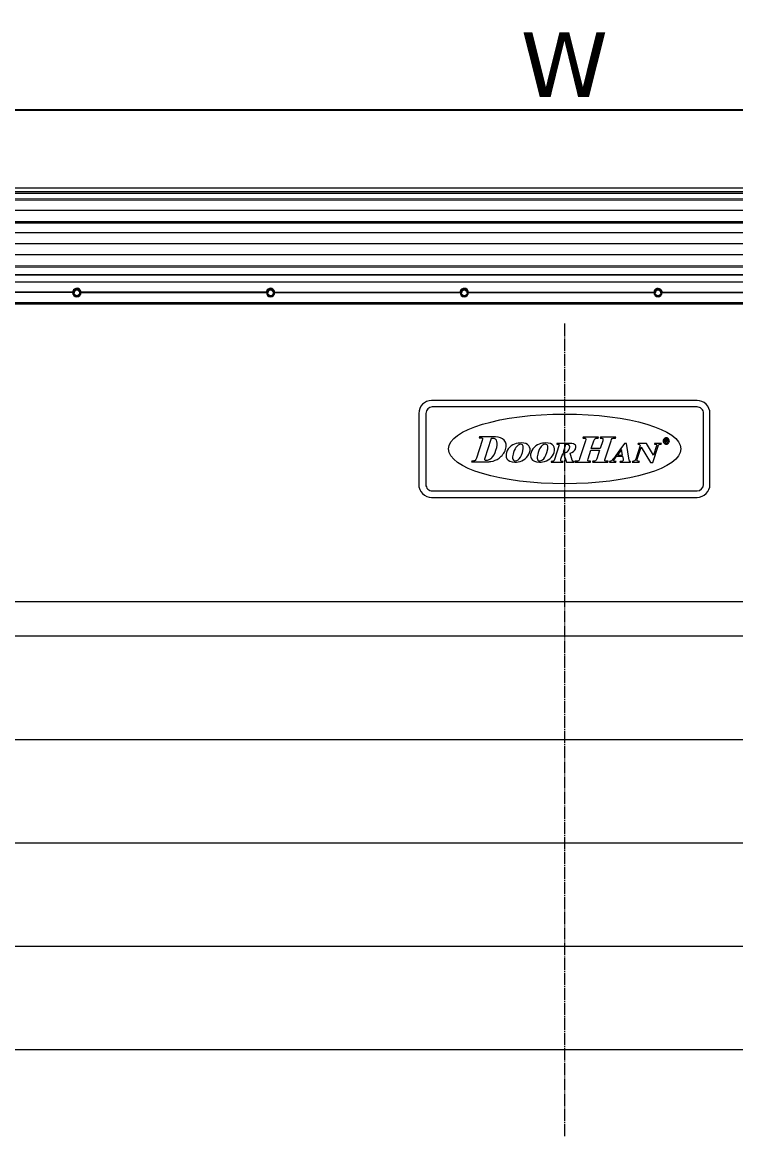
# Model space of a CAD drawing. Header units: millimetres. Extents: x 28545 to 39001, y -2706 to 4479.
# Drawn here: x 29719 to 30825, y 2009 to 3724 of the extents above; entities that cross this region are included whole.
import ezdxf

# ---------------------------------------------------------------- set-up
doc = ezdxf.new("R2010")
doc.units = ezdxf.units.MM
doc.linetypes.add('K5LT_AXLED', pattern=[23.372906, 18.872906, -1.5, 1.5, -1.5])
doc.linetypes.add('K5LT_BASIC', pattern=[0])
doc.layers.add('Системный слой', color=7, linetype='Continuous')
doc.styles.get("Standard").update_dxf_attribs({"font": 'verdana.TTF'})
doc.dimstyles.new('ISO-25', dxfattribs={"dimtxt": 80, "dimasz": 85, "dimexe": 20, "dimexo": 0, "dimgap": 20, "dimtad": 1, "dimtxsty": 'Standard', "dimcen": 2.5, "dimadec": 0, "dimazin": 0, "dimtfac": 1, "dimtmove": 0, "dimatfit": 3, "dimfxl": 1, "dimarcsym": 0})

# ---------------------------------------------------------------- blocks, each defined once
blk = doc.blocks.new('*D174')
at = {"color": 0, "lineweight": -2, "ltscale": 15}
for p, q in [((28854, 3467), (28854, 3607.9)), ((32264, 3467), (32264, 3607.9)), ((28939, 3587.9), (32179, 3587.9))]:
    blk.add_line(p, q, dxfattribs=at)
at = {"color": 0, "ltscale": 15}
for points in [[(28939, 3602.1), (28939, 3573.8), (28854, 3587.9)], [(32179, 3602.1), (32179, 3573.8), (32264, 3587.9)]]:
    blk.add_solid(points, dxfattribs=at)
at = {"layer": 'Defpoints', "color": 0, "ltscale": 15}
for p in [(32264, 3587.9), (28854, 3467), (32264, 3467)]:
    blk.add_point(p, dxfattribs=at)
at = {"color": 0, "ltscale": 15, "insert": (30559, 3657.9), "char_height": 100, "attachment_point": 5}
blk.add_mtext('W', dxfattribs=at)

msp = doc.modelspace()

# ---------------------------------------------------------------- linework, layer by layer
at = {"layer": 'Системный слой', "color": 5, "linetype": 'K5LT_BASIC', "lineweight": 15, "true_color": 0x0000ff}
for p, q in [((28853.997, 3466.953), (32263.997, 3466.953)), ((28853.997, 3466.953), (32263.997, 3466.499)), ((28883.319, 3461.859), (32234.674, 3461.412)), ((28884.663, 3461.626), (32233.33, 3461.18)), ((28891.999, 3458.919), (32225.997, 3458.475)), ((28892, 3450.458), (32225.997, 3450.013)), ((28892, 3448.374), (32225.997, 3447.93)), ((32225.997, 3431.556), (28892, 3432)), ((28892, 3415.038), (32225.997, 3414.593)), ((28892, 3412.954), (32225.997, 3412.51)), ((28892, 3398.075), (32225.997, 3397.631)), ((28892, 3381.112), (32225.997, 3380.668)), ((28892, 3364.149), (32225.997, 3363.705)), ((28891.995, 3346.691), (32225.992, 3346.246)), ((28891.995, 3344.607), (32225.992, 3344.163)), ((32234.667, 3331.692), (28883.318, 3332.138)), ((32233.319, 3331.926), (28884.666, 3332.372)), ((28889.799, 3333.188), (32228.185, 3332.744)), ((28853.992, 3321.644), (32263.992, 3321.189)), ((29798.983, 3307.856), (29803.977, 3310.746)), ((29808.983, 3307.878), (29803.977, 3310.746)), ((29803.977, 3310.746), (29803.977, 3310.474)), ((30098.983, 3307.816), (30103.977, 3310.706)), ((30108.983, 3307.838), (30103.977, 3310.706)), ((30103.977, 3310.706), (30103.977, 3310.434)), ((30398.983, 3307.776), (30403.977, 3310.666)), ((30408.983, 3307.798), (30403.977, 3310.666)), ((30403.977, 3310.666), (30403.977, 3310.394)), ((30698.983, 3307.736), (30703.977, 3310.626)), ((30708.983, 3307.758), (30703.977, 3310.626)), ((30703.977, 3310.626), (30703.977, 3310.354)), ((29797.495, 3305.359), (29510.484, 3305.397)), ((29797.493, 3304.76), (29510.486, 3304.799)), ((29797.488, 3305.081), (29510.491, 3305.119)), ((29797.488, 3305.021), (29797.489, 3304.95)), ((29798.983, 3307.856), (29798.983, 3307.583)), ((29798.983, 3307.583), (29798.996, 3301.824)), ((29808.983, 3307.878), (29808.983, 3307.606)), ((29808.996, 3302.119), (29808.983, 3307.878)), ((29808.996, 3301.847), (29808.983, 3307.606)), ((29808.996, 3302.119), (29808.996, 3301.847)), ((30097.495, 3305.319), (29810.484, 3305.357)), ((30097.493, 3304.72), (29810.486, 3304.759)), ((30097.488, 3305.041), (29810.491, 3305.079)), ((29810.491, 3305.057), (29810.491, 3304.986)), ((30097.488, 3304.981), (30097.489, 3304.91)), ((30098.983, 3307.816), (30098.983, 3307.543)), ((30098.983, 3307.543), (30098.996, 3301.785)), ((30108.983, 3307.838), (30108.983, 3307.566)), ((30108.996, 3302.079), (30108.983, 3307.838)), ((30108.996, 3301.807), (30108.983, 3307.566)), ((30108.996, 3302.079), (30108.996, 3301.807)), ((30397.495, 3305.279), (30110.484, 3305.317)), ((30397.493, 3304.68), (30110.487, 3304.719)), ((30397.488, 3305.001), (30110.491, 3305.039)), ((30110.491, 3305.017), (30110.491, 3304.946)), ((30397.488, 3304.941), (30397.489, 3304.87)), ((30398.983, 3307.776), (30398.983, 3307.503)), ((30398.983, 3307.503), (30398.996, 3301.745)), ((30408.983, 3307.798), (30408.983, 3307.526)), ((30408.996, 3302.039), (30408.983, 3307.798)), ((30408.996, 3301.767), (30408.983, 3307.526)), ((30408.996, 3302.039), (30408.996, 3301.767)), ((30697.495, 3305.239), (30410.484, 3305.277)), ((30697.493, 3304.64), (30410.487, 3304.679)), ((30697.488, 3304.961), (30410.491, 3304.999)), ((30410.491, 3304.977), (30410.491, 3304.906)), ((30697.488, 3304.901), (30697.489, 3304.83)), ((30698.983, 3307.736), (30698.983, 3307.463)), ((30698.983, 3307.463), (30698.996, 3301.705)), ((30708.983, 3307.758), (30708.983, 3307.486)), ((30708.996, 3301.999), (30708.983, 3307.758)), ((30708.996, 3301.727), (30708.983, 3307.486)), ((30708.996, 3301.999), (30708.996, 3301.727)), ((30997.495, 3305.199), (30710.484, 3305.237)), ((30997.493, 3304.6), (30710.487, 3304.639)), ((30997.488, 3304.921), (30710.491, 3304.959)), ((30710.491, 3304.937), (30710.491, 3304.866)), ((32263.987, 3288.636), (28853.987, 3289.09)), ((28853.987, 3287.7), (32263.987, 3287.246)), ((30764.476, 3137.908), (30353.476, 3137.852)), ((30764.477, 3127.908), (30354.477, 3127.852)), ((30333.479, 3117.849), (30333.494, 3007.849)), ((30344.479, 3117.851), (30344.494, 3007.851)), ((30774.494, 3007.91), (30774.479, 3117.91)), ((30784.494, 3007.911), (30784.479, 3117.911)), ((30431.886, 3076.074), (30423.018, 3048.733)), ((30427.631, 3081.329), (30427.243, 3080.059)), ((30452.587, 3081.332), (30427.631, 3081.329)), ((30445.243, 3077.321), (30435.869, 3048.485)), ((30445.743, 3079.089), (30445.243, 3077.321)), ((30447.983, 3079.089), (30445.743, 3079.089)), ((30547.54, 3071.335), (30547.284, 3070.469)), ((30567.26, 3071.338), (30547.54, 3071.335)), ((30561.01, 3069.617), (30557.033, 3057.363)), ((30563.369, 3069.617), (30561.01, 3069.617)), ((30591.784, 3075.599), (30582.654, 3047.76)), ((30587.892, 3080.832), (30587.536, 3079.593)), ((30587.536, 3079.593), (30588.9, 3079.593)), ((30611.741, 3080.835), (30587.892, 3080.832)), ((30600.751, 3063.479), (30604.641, 3075.601)), ((30610.133, 3079.596), (30611.385, 3079.596)), ((30611.385, 3079.596), (30611.741, 3080.835)), ((30618.361, 3075.603), (30614.39, 3063.48)), ((30614.863, 3080.835), (30614.494, 3079.597)), ((30638.837, 3080.839), (30614.863, 3080.835)), ((30622.238, 3047.766), (30631.23, 3075.604)), ((30636.854, 3079.6), (30638.349, 3079.6)), ((30638.349, 3079.6), (30638.837, 3080.839)), ((30652.377, 3071.35), (30645.002, 3061.373)), ((30655.249, 3071.35), (30652.377, 3071.35)), ((30659.5, 3045.647), (30655.249, 3071.35)), ((30673.142, 3071.353), (30672.917, 3070.367)), ((30686.274, 3071.354), (30673.142, 3071.353)), ((30697.131, 3053.256), (30686.274, 3071.354)), ((30698.736, 3071.356), (30698.386, 3070.371)), ((30709.353, 3071.358), (30698.736, 3071.356)), ((30708.984, 3070.372), (30709.353, 3071.358)), ((30717.023, 3077.99), (30714.902, 3077.99)), ((30714.902, 3077.99), (30714.902, 3072.353)), ((30714.902, 3072.353), (30715.76, 3072.353)), ((30715.759, 3077.261), (30715.759, 3075.506)), ((30716.891, 3077.261), (30715.759, 3077.261)), ((30715.759, 3075.506), (30716.766, 3075.507)), ((30715.76, 3072.353), (30715.759, 3074.806)), ((30715.759, 3074.806), (30716.723, 3074.806)), ((30716.723, 3074.806), (30718.193, 3072.354)), ((30719.138, 3072.354), (30717.555, 3074.825)), ((30718.193, 3072.354), (30719.138, 3072.354)), ((30550.663, 3067.479), (30543.79, 3046.26)), ((30553.644, 3046.868), (30556.514, 3055.608)), ((30556.514, 3055.608), (30557.64, 3055.608)), ((30557.033, 3057.363), (30559.029, 3057.364)), ((30557.64, 3055.608), (30562.115, 3042.502)), ((30571.249, 3045.516), (30567.9, 3056.239)), ((30595.655, 3047.762), (30599.901, 3060.857)), ((30599.901, 3060.857), (30613.502, 3060.859)), ((30614.39, 3063.48), (30600.751, 3063.479)), ((30613.502, 3060.859), (30609.262, 3047.764)), ((30645.002, 3061.373), (30635.025, 3047.767)), ((30645.003, 3058.505), (30641.137, 3053.249)), ((30641.137, 3053.249), (30648.882, 3053.25)), ((30647.624, 3061.858), (30645.003, 3058.505)), ((30648.882, 3053.25), (30647.624, 3061.858)), ((30676.533, 3068.125), (30669.542, 3046.765)), ((30671.913, 3047.025), (30677.91, 3065.623)), ((30675.895, 3069.113), (30676.533, 3068.125)), ((30677.91, 3065.623), (30678.022, 3065.623)), ((30678.022, 3065.623), (30692.265, 3042.023)), ((30695.881, 3042.023), (30704.117, 3067.359)), ((30697.262, 3053.257), (30697.131, 3053.256)), ((30701.859, 3067.5), (30697.262, 3053.257)), ((30415.524, 3044.105), (30415.136, 3042.86)), ((30415.136, 3042.86), (30439.248, 3042.864)), ((30538.685, 3043.497), (30538.416, 3042.499)), ((30538.416, 3042.499), (30556.516, 3042.501)), ((30539.818, 3043.497), (30538.685, 3043.497)), ((30556.516, 3042.501), (30556.897, 3043.499)), ((30562.115, 3042.502), (30573.883, 3042.504)), ((30573.883, 3042.504), (30574.127, 3043.502)), ((30575.916, 3043.749), (30575.416, 3042.504)), ((30575.416, 3042.504), (30599.284, 3042.507)), ((30599.284, 3042.507), (30599.653, 3043.752)), ((30602.894, 3043.753), (30602.4, 3042.508)), ((30602.4, 3042.508), (30626.361, 3042.511)), ((30626.743, 3043.756), (30625.366, 3043.756)), ((30626.361, 3042.511), (30626.743, 3043.756)), ((30629.026, 3043.387), (30628.782, 3042.511)), ((30628.782, 3042.511), (30638.649, 3042.513)), ((30636.646, 3047.139), (30639.892, 3051.503)), ((30638.649, 3042.513), (30639.018, 3043.389)), ((30639.892, 3051.503), (30649.145, 3051.504)), ((30645.361, 3043.389), (30645.124, 3042.514)), ((30645.124, 3042.514), (30661.24, 3042.516)), ((30649.145, 3051.504), (30650.003, 3046.762)), ((30661.24, 3042.516), (30661.478, 3043.392)), ((30664.299, 3043.392), (30664.037, 3042.516)), ((30664.037, 3042.516), (30675.029, 3042.518)), ((30675.029, 3042.518), (30675.273, 3043.394)), ((30692.265, 3042.023), (30695.881, 3042.023)), ((30353.497, 2987.852), (30764.497, 2987.908)), ((30354.495, 2997.852), (30764.495, 2997.908)), ((28903.097, 2826.637), (32215.403, 2826.637)), ((32003.974, 2772.739), (29113.589, 2772.739)), ((32003.932, 2612.739), (29113.589, 2612.739)), ((32003.89, 2452.739), (29113.589, 2452.739)), ((32003.848, 2292.739), (29113.589, 2292.739)), ((32003.805, 2132.739), (29113.589, 2132.739))]:
    msp.add_line(p, q, dxfattribs=at)
at = {"layer": 'Системный слой', "color": 30, "linetype": 'K5LT_AXLED', "lineweight": 9, "true_color": 0xff8000}
msp.add_line((30558.997, 3257.024), (30558.997, 329.504), dxfattribs=at)
at = {"layer": 'Системный слой', "color": 5, "linetype": 'K5LT_BASIC', "lineweight": 15, "true_color": 0x0000ff}
for centre, radius, start, end in [((29803.981, 3304.699), 4.108, 133.234948, 135.508622), ((29803.984, 3304.696), 4.113, 125.412971, 130.049808), ((29803.986, 3304.693), 4.116, 118.083379, 122.952044), ((29803.996, 3304.697), 4.111, 47.974832, 51.416614), ((29803.999, 3304.699), 4.107, 30.191649, 42.385434), ((30103.981, 3304.659), 4.108, 133.234948, 135.508622), ((30103.984, 3304.656), 4.113, 125.412971, 130.049808), ((30103.986, 3304.653), 4.116, 118.083379, 122.952044), ((30103.996, 3304.657), 4.111, 47.974832, 51.416614), ((30103.999, 3304.659), 4.107, 30.191649, 42.385434), ((30403.981, 3304.619), 4.108, 133.234948, 135.508622), ((30403.984, 3304.616), 4.113, 125.412971, 130.049808), ((30403.986, 3304.613), 4.116, 118.083379, 122.952044), ((30403.996, 3304.617), 4.111, 47.974832, 51.416614), ((30403.999, 3304.619), 4.107, 30.191649, 42.385434), ((30703.981, 3304.579), 4.108, 133.234948, 135.508622), ((30703.984, 3304.576), 4.113, 125.412971, 130.049808), ((30703.986, 3304.573), 4.116, 118.083379, 122.952044), ((30703.996, 3304.577), 4.111, 47.974832, 51.416614), ((30703.999, 3304.579), 4.107, 30.191649, 42.385434), ((30353.479, 3117.852), 20, 90.007873, 180.007873), ((30354.479, 3117.852), 10, 90.007873, 180.007873), ((30764.479, 3117.908), 20, 0.007873, 90.007873), ((30764.479, 3117.908), 10, 0.007873, 90.007873), ((30353.494, 3007.852), 20, 180.007873, 270.007873), ((30354.494, 3007.852), 10, 180.007873, 270.007873), ((30764.494, 3007.908), 10, 270.007873, 0.007873), ((30764.494, 3007.908), 20, 270.007873, 0.007873)]:
    msp.add_arc(centre, radius, start, end, dxfattribs=at)
for centre, start_param, end_param in [((29803.989, 3305.059), 0.52302753, 3.14459615), ((29803.99, 3304.988), 0.52302753, 3.14459615), ((30103.989, 3305.019), 0.52302753, 3.14459615), ((30103.99, 3304.948), 0.52302753, 3.14459615), ((30403.989, 3304.979), 0.52302753, 3.14459615), ((30403.99, 3304.908), 0.52302753, 3.14459615), ((30703.989, 3304.939), 0.52302753, 3.14459615), ((30703.99, 3304.868), 0.52302753, 3.14459615), ((29803.99, 3304.988), -3.13858916, -0.0030035), ((29803.989, 3305.059), -0.0030035, 0.52302753), ((29803.99, 3304.988), -0.0030035, 0.52302753), ((30103.99, 3304.948), -3.13858916, -0.0030035), ((30103.989, 3305.019), -0.0030035, 0.52302753), ((30103.99, 3304.948), -0.0030035, 0.52302753), ((30403.99, 3304.908), -3.13858916, -0.0030035), ((30403.989, 3304.979), -0.0030035, 0.52302753), ((30403.99, 3304.908), -0.0030035, 0.52302753), ((30703.99, 3304.868), -3.13858916, -0.0030035), ((30703.989, 3304.939), -0.0030035, 0.52302753), ((30703.99, 3304.868), -0.0030035, 0.52302753)]:
    msp.add_ellipse(centre, major_axis=(6.501, 0.018), ratio=0.9974755, start_param=start_param, end_param=end_param, dxfattribs=at)
for centre, major_axis, ratio in [((29803.989, 3304.667), (4.616, 0.001), 0.99746789), ((30103.989, 3304.628), (4.616, 0.001), 0.99746789), ((30403.99, 3304.588), (4.616, 0.001), 0.99746789), ((30703.99, 3304.548), (4.616, 0.001), 0.99746789), ((30559.486, 3062.88), (-180, -0.025), 0.3)]:
    msp.add_ellipse(centre, major_axis=major_axis, ratio=ratio, dxfattribs=at)
for points, knots in [([(29803.977, 3310.474), (29803.711, 3310.314), (29803.233, 3310.027), (29802.624, 3309.666), (29802.046, 3309.326), (29801.531, 3309.026), (29800.847, 3308.632), (29800.02, 3308.161), (29799.354, 3307.789), (29798.983, 3307.583)], [0, 0, 0, 0, 1.63480043, 2.91865708, 3.65591017, 5.07805125, 5.95934637, 7.71074903, 10, 10, 10, 10]), ([(29808.983, 3307.606), (29808.717, 3307.752), (29808.237, 3308.017), (29807.627, 3308.357), (29806.998, 3308.712), (29806.333, 3309.091), (29805.647, 3309.488), (29804.871, 3309.943), (29804.348, 3310.252), (29803.977, 3310.474)], [0, 0, 0, 0, 1.63480043, 2.91865708, 3.65591017, 5.37062682, 6.83955015, 7.71074903, 10, 10, 10, 10]), ([(30103.977, 3310.434), (30103.711, 3310.274), (30103.233, 3309.987), (30102.624, 3309.626), (30102.046, 3309.286), (30101.531, 3308.986), (30100.847, 3308.592), (30100.02, 3308.121), (30099.354, 3307.749), (30098.983, 3307.543)], [0, 0, 0, 0, 1.63480043, 2.91865708, 3.65591017, 5.07805125, 5.95934637, 7.71074903, 10, 10, 10, 10]), ([(30108.983, 3307.566), (30108.717, 3307.712), (30108.237, 3307.977), (30107.627, 3308.317), (30106.998, 3308.672), (30106.333, 3309.051), (30105.647, 3309.448), (30104.871, 3309.903), (30104.348, 3310.212), (30103.977, 3310.434)], [0, 0, 0, 0, 1.63480043, 2.91865708, 3.65591017, 5.37062682, 6.83955015, 7.71074903, 10, 10, 10, 10]), ([(30403.977, 3310.394), (30403.711, 3310.234), (30403.233, 3309.947), (30402.624, 3309.586), (30402.046, 3309.246), (30401.532, 3308.946), (30400.847, 3308.552), (30400.02, 3308.081), (30399.354, 3307.709), (30398.983, 3307.503)], [0, 0, 0, 0, 1.63480043, 2.91865708, 3.65591017, 5.07805125, 5.95934637, 7.71074903, 10, 10, 10, 10]), ([(30408.983, 3307.526), (30408.717, 3307.672), (30408.237, 3307.937), (30407.627, 3308.277), (30406.998, 3308.632), (30406.333, 3309.011), (30405.647, 3309.408), (30404.871, 3309.863), (30404.348, 3310.172), (30403.977, 3310.394)], [0, 0, 0, 0, 1.63480043, 2.91865708, 3.65591017, 5.37062682, 6.83955015, 7.71074903, 10, 10, 10, 10]), ([(30703.977, 3310.354), (30703.711, 3310.194), (30703.233, 3309.907), (30702.624, 3309.546), (30702.046, 3309.206), (30701.532, 3308.906), (30700.847, 3308.512), (30700.02, 3308.041), (30699.354, 3307.669), (30698.983, 3307.463)], [0, 0, 0, 0, 1.63480043, 2.91865708, 3.65591017, 5.07805125, 5.95934637, 7.71074903, 10, 10, 10, 10]), ([(30708.983, 3307.486), (30708.717, 3307.632), (30708.237, 3307.897), (30707.627, 3308.237), (30706.998, 3308.592), (30706.333, 3308.971), (30705.647, 3309.368), (30704.871, 3309.823), (30704.348, 3310.132), (30703.977, 3310.354)], [0, 0, 0, 0, 1.63480043, 2.91865708, 3.65591017, 5.37062682, 6.83955015, 7.71074903, 10, 10, 10, 10]), ([(29798.996, 3301.824), (29799.262, 3301.666), (29799.742, 3301.381), (29800.352, 3301.022), (29800.932, 3300.685), (29801.447, 3300.388), (29802.134, 3299.996), (29802.963, 3299.53), (29803.631, 3299.16), (29804.002, 3298.956)], [0, 0, 0, 0, 1.63480043, 2.91865708, 3.65591017, 5.07805125, 5.95934637, 7.71074903, 10, 10, 10, 10]), ([(29807.55, 3306.763), (29807.466, 3306.907), (29807.28, 3307.186), (29806.952, 3307.568), (29806.578, 3307.907), (29806.164, 3308.2), (29805.716, 3308.44), (29805.239, 3308.625), (29804.742, 3308.749), (29804.23, 3308.811), (29803.714, 3308.809), (29803.201, 3308.742), (29802.703, 3308.613), (29802.227, 3308.424), (29801.779, 3308.178), (29801.367, 3307.88), (29800.996, 3307.535), (29800.671, 3307.149), (29800.397, 3306.727), (29800.177, 3306.276), (29800.013, 3305.803), (29799.901, 3305.277), (29799.873, 3304.906), (29799.873, 3304.702)], [0, 0, 0, 0, 1.1193703, 2.24126152, 3.36617043, 4.49453558, 5.62675881, 6.76320013, 7.90417197, 9.0497449, 10.20047448, 11.35091079, 12.496344, 13.63698256, 14.7730941, 15.90499846, 17.03306265, 18.15769563, 19.27934261, 20.3984799, 21.51560957, 22.63125417, 24, 24, 24, 24]), ([(29800.847, 3307.356), (29800.81, 3307.312), (29800.668, 3307.138), (29800.447, 3306.813), (29800.215, 3306.367), (29800.041, 3305.897), (29799.908, 3305.342), (29799.873, 3304.939), (29799.873, 3304.702)], [0, 0, 0, 0, 0.53610903, 2.10343127, 3.66722654, 5.22817538, 6.786983, 9, 9, 9, 9]), ([(29804.002, 3298.956), (29804.268, 3299.103), (29804.746, 3299.37), (29805.355, 3299.714), (29805.982, 3300.071), (29806.646, 3300.454), (29807.33, 3300.854), (29808.104, 3301.311), (29808.625, 3301.623), (29808.996, 3301.847)], [0, 0, 0, 0, 1.63480043, 2.91865708, 3.65591017, 5.37062682, 6.83955016, 7.71074903, 10, 10, 10, 10]), ([(29805.789, 3308.397), (29805.64, 3308.469), (29805.328, 3308.597), (29804.944, 3308.703), (29804.715, 3308.746), (29804.653, 3308.756)], [0, 0, 0, 0, 2.49593632, 5.06218442, 6, 6, 6, 6]), ([(29807.55, 3306.763), (29807.611, 3306.657), (29807.731, 3306.429), (29807.883, 3306.056), (29808.002, 3305.649), (29808.085, 3305.195), (29808.105, 3304.877), (29808.105, 3304.704)], [0, 0, 0, 0, 1.35335058, 2.86910323, 4.46910323, 6.06910323, 8, 8, 8, 8]), ([(30098.996, 3301.785), (30099.262, 3301.626), (30099.742, 3301.341), (30100.352, 3300.982), (30100.932, 3300.645), (30101.447, 3300.348), (30102.134, 3299.956), (30102.963, 3299.49), (30103.631, 3299.12), (30104.002, 3298.916)], [0, 0, 0, 0, 1.63480043, 2.91865708, 3.65591017, 5.07805125, 5.95934637, 7.71074903, 10, 10, 10, 10]), ([(30107.55, 3306.723), (30107.466, 3306.867), (30107.28, 3307.146), (30106.952, 3307.528), (30106.578, 3307.867), (30106.164, 3308.16), (30105.716, 3308.4), (30105.239, 3308.585), (30104.742, 3308.709), (30104.23, 3308.771), (30103.714, 3308.769), (30103.201, 3308.702), (30102.703, 3308.573), (30102.227, 3308.384), (30101.779, 3308.138), (30101.367, 3307.84), (30100.996, 3307.495), (30100.671, 3307.109), (30100.397, 3306.687), (30100.177, 3306.236), (30100.013, 3305.763), (30099.901, 3305.237), (30099.873, 3304.866), (30099.873, 3304.662)], [0, 0, 0, 0, 1.1193703, 2.24126152, 3.36617043, 4.49453558, 5.62675881, 6.76320013, 7.90417197, 9.0497449, 10.20047448, 11.35091079, 12.496344, 13.63698256, 14.7730941, 15.90499846, 17.03306265, 18.15769563, 19.27934261, 20.3984799, 21.51560957, 22.63125417, 24, 24, 24, 24]), ([(30100.847, 3307.316), (30100.81, 3307.272), (30100.668, 3307.098), (30100.447, 3306.774), (30100.215, 3306.327), (30100.041, 3305.857), (30099.908, 3305.302), (30099.873, 3304.899), (30099.873, 3304.662)], [0, 0, 0, 0, 0.53610903, 2.10343127, 3.66722654, 5.22817538, 6.786983, 9, 9, 9, 9]), ([(30104.002, 3298.916), (30104.268, 3299.063), (30104.746, 3299.33), (30105.355, 3299.674), (30105.982, 3300.031), (30106.646, 3300.414), (30107.33, 3300.814), (30108.104, 3301.271), (30108.625, 3301.583), (30108.996, 3301.807)], [0, 0, 0, 0, 1.63480043, 2.91865708, 3.65591017, 5.37062682, 6.83955016, 7.71074903, 10, 10, 10, 10]), ([(30105.789, 3308.357), (30105.64, 3308.429), (30105.328, 3308.557), (30104.944, 3308.664), (30104.715, 3308.706), (30104.653, 3308.716)], [0, 0, 0, 0, 2.49593632, 5.06218442, 6, 6, 6, 6]), ([(30107.55, 3306.723), (30107.611, 3306.617), (30107.731, 3306.389), (30107.883, 3306.016), (30108.003, 3305.609), (30108.085, 3305.155), (30108.105, 3304.837), (30108.106, 3304.664)], [0, 0, 0, 0, 1.35335058, 2.86910323, 4.46910323, 6.06910323, 8, 8, 8, 8]), ([(30398.996, 3301.745), (30399.262, 3301.586), (30399.742, 3301.301), (30400.352, 3300.943), (30400.932, 3300.605), (30401.447, 3300.308), (30402.134, 3299.916), (30402.963, 3299.45), (30403.631, 3299.08), (30404.002, 3298.876)], [0, 0, 0, 0, 1.63480043, 2.91865708, 3.65591017, 5.07805125, 5.95934637, 7.71074903, 10, 10, 10, 10]), ([(30407.55, 3306.683), (30407.466, 3306.827), (30407.28, 3307.106), (30406.952, 3307.488), (30406.578, 3307.827), (30406.164, 3308.12), (30405.716, 3308.361), (30405.239, 3308.545), (30404.742, 3308.669), (30404.23, 3308.731), (30403.714, 3308.729), (30403.202, 3308.662), (30402.703, 3308.533), (30402.227, 3308.344), (30401.779, 3308.098), (30401.367, 3307.8), (30400.996, 3307.455), (30400.672, 3307.069), (30400.397, 3306.647), (30400.177, 3306.196), (30400.013, 3305.723), (30399.901, 3305.197), (30399.873, 3304.826), (30399.873, 3304.622)], [0, 0, 0, 0, 1.1193703, 2.24126152, 3.36617043, 4.49453558, 5.62675881, 6.76320013, 7.90417197, 9.0497449, 10.20047448, 11.35091079, 12.496344, 13.63698256, 14.7730941, 15.90499846, 17.03306265, 18.15769563, 19.27934261, 20.3984799, 21.51560957, 22.63125417, 24, 24, 24, 24]), ([(30400.847, 3307.276), (30400.81, 3307.232), (30400.668, 3307.058), (30400.447, 3306.734), (30400.215, 3306.287), (30400.041, 3305.817), (30399.908, 3305.262), (30399.873, 3304.859), (30399.873, 3304.622)], [0, 0, 0, 0, 0.53610903, 2.10343127, 3.66722654, 5.22817538, 6.786983, 9, 9, 9, 9]), ([(30404.002, 3298.876), (30404.268, 3299.023), (30404.746, 3299.29), (30405.355, 3299.634), (30405.982, 3299.991), (30406.646, 3300.374), (30407.33, 3300.774), (30408.104, 3301.231), (30408.625, 3301.543), (30408.996, 3301.767)], [0, 0, 0, 0, 1.63480043, 2.91865708, 3.65591017, 5.37062682, 6.83955016, 7.71074903, 10, 10, 10, 10]), ([(30405.789, 3308.317), (30405.64, 3308.389), (30405.328, 3308.517), (30404.944, 3308.624), (30404.715, 3308.666), (30404.653, 3308.676)], [0, 0, 0, 0, 2.49593632, 5.06218442, 6, 6, 6, 6]), ([(30407.55, 3306.683), (30407.611, 3306.577), (30407.731, 3306.349), (30407.883, 3305.976), (30408.003, 3305.569), (30408.085, 3305.115), (30408.105, 3304.797), (30408.106, 3304.624)], [0, 0, 0, 0, 1.35335058, 2.86910323, 4.46910323, 6.06910323, 8, 8, 8, 8]), ([(30698.996, 3301.705), (30699.262, 3301.546), (30699.742, 3301.261), (30700.352, 3300.903), (30700.932, 3300.565), (30701.447, 3300.268), (30702.134, 3299.876), (30702.963, 3299.41), (30703.631, 3299.04), (30704.002, 3298.836)], [0, 0, 0, 0, 1.63480043, 2.91865708, 3.65591017, 5.07805125, 5.95934637, 7.71074903, 10, 10, 10, 10]), ([(30707.55, 3306.643), (30707.466, 3306.787), (30707.28, 3307.066), (30706.952, 3307.448), (30706.578, 3307.788), (30706.164, 3308.08), (30705.716, 3308.321), (30705.239, 3308.505), (30704.742, 3308.629), (30704.23, 3308.691), (30703.714, 3308.689), (30703.202, 3308.622), (30702.703, 3308.493), (30702.227, 3308.304), (30701.779, 3308.058), (30701.367, 3307.76), (30700.996, 3307.415), (30700.672, 3307.029), (30700.397, 3306.607), (30700.177, 3306.156), (30700.013, 3305.683), (30699.901, 3305.157), (30699.873, 3304.786), (30699.873, 3304.582)], [0, 0, 0, 0, 1.1193703, 2.24126152, 3.36617043, 4.49453558, 5.62675881, 6.76320013, 7.90417197, 9.0497449, 10.20047448, 11.35091079, 12.496344, 13.63698256, 14.7730941, 15.90499846, 17.03306265, 18.15769563, 19.27934261, 20.3984799, 21.51560957, 22.63125417, 24, 24, 24, 24]), ([(30700.847, 3307.236), (30700.81, 3307.192), (30700.669, 3307.018), (30700.447, 3306.694), (30700.215, 3306.247), (30700.041, 3305.777), (30699.908, 3305.222), (30699.873, 3304.819), (30699.873, 3304.582)], [0, 0, 0, 0, 0.53610903, 2.10343127, 3.66722654, 5.22817538, 6.786983, 9, 9, 9, 9]), ([(30704.002, 3298.836), (30704.268, 3298.983), (30704.746, 3299.25), (30705.355, 3299.594), (30705.982, 3299.951), (30706.646, 3300.334), (30707.33, 3300.734), (30708.104, 3301.192), (30708.625, 3301.503), (30708.996, 3301.727)], [0, 0, 0, 0, 1.63480043, 2.91865708, 3.65591017, 5.37062682, 6.83955016, 7.71074903, 10, 10, 10, 10]), ([(30705.789, 3308.277), (30705.64, 3308.349), (30705.328, 3308.478), (30704.944, 3308.584), (30704.715, 3308.626), (30704.653, 3308.636)], [0, 0, 0, 0, 2.49593632, 5.06218442, 6, 6, 6, 6]), ([(30707.55, 3306.643), (30707.611, 3306.538), (30707.731, 3306.309), (30707.883, 3305.936), (30708.003, 3305.529), (30708.085, 3305.075), (30708.106, 3304.757), (30708.106, 3304.584)], [0, 0, 0, 0, 1.35335058, 2.86910323, 4.46910323, 6.06910323, 8, 8, 8, 8]), ([(30721.653, 3075.182), (30721.627, 3076.114), (30721.408, 3076.959), (30720.52, 3078.435), (30719.925, 3078.986), (30719.225, 3079.408)], [0, 0, 0, 0, 1.5, 1.5, 3, 3, 3, 3])]:
    msp.add_open_spline(points, degree=3, knots=knots, dxfattribs=at)
for points in [[(30427.243, 3080.059), (30429.883, 3080.178), (30431.485, 3079.941), (30432.004, 3079.572)], [(30432.004, 3079.572), (30432.492, 3079.184), (30432.492, 3077.951), (30431.886, 3076.074)], [(30452.972, 3060.837), (30456.824, 3072.956), (30455.209, 3079.09), (30447.983, 3079.089)], [(30465.814, 3076.436), (30462.835, 3079.688), (30458.462, 3081.333), (30452.587, 3081.332)], [(30467.843, 3061.965), (30469.825, 3068.096), (30469.067, 3072.958), (30465.814, 3076.436)], [(30487.261, 3071.715), (30483.376, 3071.089), (30479.885, 3069.712), (30476.757, 3067.469)], [(30492.009, 3072.085), (30490.37, 3072.085), (30488.756, 3071.956), (30487.261, 3071.715)], [(30491.39, 3070.202), (30489.995, 3070.201), (30488.619, 3069.713), (30487.261, 3068.718)], [(30493.995, 3057.095), (30496.74, 3065.826), (30495.995, 3070.202), (30491.39, 3070.202)], [(30503.978, 3067.713), (30501.738, 3070.722), (30497.746, 3072.086), (30492.009, 3072.085)], [(30525.274, 3071.72), (30521.395, 3071.094), (30517.898, 3069.717), (30514.777, 3067.474)], [(30530.016, 3072.09), (30528.396, 3072.09), (30526.769, 3071.961), (30525.274, 3071.72)], [(30529.397, 3070.207), (30528.002, 3070.207), (30526.651, 3069.718), (30525.275, 3068.723)], [(30532.014, 3057.1), (30534.766, 3065.831), (30534.002, 3070.207), (30529.397, 3070.207)], [(30541.998, 3067.719), (30539.745, 3070.727), (30535.772, 3072.091), (30530.016, 3072.09)], [(30547.284, 3070.469), (30549.029, 3070.6), (30550.143, 3070.35), (30550.662, 3069.853)], [(30550.662, 3069.853), (30551.019, 3069.472), (30551.019, 3068.596), (30550.663, 3067.479)], [(30567.01, 3067.85), (30566.391, 3069.098), (30565.246, 3069.617), (30563.369, 3069.617)], [(30576.101, 3068.599), (30574.755, 3070.473), (30571.884, 3071.339), (30567.26, 3071.338)], [(30588.9, 3079.593), (30590.783, 3079.593), (30591.784, 3079.206), (30592.14, 3078.718)], [(30592.14, 3078.718), (30592.41, 3078.22), (30592.272, 3077.094), (30591.784, 3075.599)], [(30604.641, 3075.601), (30605.129, 3077.096), (30605.779, 3078.222), (30606.392, 3078.72)], [(30606.392, 3078.72), (30606.999, 3079.208), (30608.257, 3079.596), (30610.133, 3079.596)], [(30614.494, 3079.597), (30616.746, 3079.597), (30618.104, 3079.353), (30618.492, 3078.959)], [(30618.492, 3078.959), (30618.993, 3078.471), (30618.861, 3077.345), (30618.361, 3075.603)], [(30631.23, 3075.604), (30631.731, 3077.1), (30632.356, 3078.226), (30633.213, 3078.855)], [(30633.213, 3078.855), (30633.983, 3079.355), (30635.209, 3079.6), (30636.854, 3079.6)], [(30672.917, 3070.367), (30673.911, 3070.367), (30674.518, 3070.227), (30674.912, 3070.127)], [(30674.912, 3070.127), (30675.269, 3069.998), (30675.657, 3069.633), (30675.895, 3069.113)], [(30698.386, 3070.371), (30701.364, 3070.49), (30702.603, 3069.492), (30701.859, 3067.5)], [(30704.117, 3067.359), (30704.493, 3068.366), (30704.999, 3069.246), (30705.737, 3069.637)], [(30705.737, 3069.637), (30706.507, 3070.131), (30707.62, 3070.372), (30708.984, 3070.372)], [(30712.562, 3077.696), (30712.118, 3076.957), (30711.88, 3076.113), (30711.868, 3075.181)], [(30711.868, 3075.181), (30711.88, 3074.23), (30712.118, 3073.385), (30712.563, 3072.659)], [(30714.332, 3079.407), (30713.581, 3078.985), (30712.993, 3078.434), (30712.562, 3077.696)], [(30712.563, 3072.659), (30712.994, 3071.921), (30713.583, 3071.346), (30714.333, 3070.927)], [(30713.375, 3077.261), (30713.019, 3076.657), (30712.856, 3075.95), (30712.844, 3075.181)], [(30712.844, 3075.181), (30712.856, 3074.38), (30713.019, 3073.676), (30713.376, 3073.082)], [(30714.776, 3078.691), (30714.188, 3078.347), (30713.707, 3077.871), (30713.375, 3077.261)], [(30713.376, 3073.082), (30713.707, 3072.475), (30714.189, 3071.978), (30714.777, 3071.64)], [(30716.766, 3080.055), (30715.877, 3080.045), (30715.039, 3079.842), (30714.332, 3079.407)], [(30714.333, 3070.927), (30715.04, 3070.501), (30715.879, 3070.289), (30716.767, 3070.289)], [(30716.766, 3079.235), (30716.04, 3079.223), (30715.352, 3079.047), (30714.776, 3078.691)], [(30714.777, 3071.64), (30715.353, 3071.271), (30716.041, 3071.099), (30716.767, 3071.099)], [(30719.225, 3079.408), (30718.474, 3079.842), (30717.66, 3080.046), (30716.766, 3080.055)], [(30718.755, 3078.691), (30718.149, 3079.048), (30717.498, 3079.223), (30716.766, 3079.235)], [(30716.766, 3075.507), (30717.123, 3075.485), (30717.448, 3075.538), (30717.717, 3075.651)], [(30716.767, 3071.099), (30717.499, 3071.099), (30718.15, 3071.271), (30718.756, 3071.64)], [(30716.767, 3070.289), (30717.662, 3070.289), (30718.475, 3070.502), (30719.226, 3070.927)], [(30717.73, 3077.111), (30717.492, 3077.227), (30717.21, 3077.283), (30716.891, 3077.261)], [(30718.512, 3077.6), (30718.174, 3077.859), (30717.673, 3077.99), (30717.023, 3077.99)], [(30717.555, 3074.825), (30717.968, 3074.881), (30718.293, 3075.041), (30718.587, 3075.269)], [(30717.717, 3075.651), (30717.968, 3075.744), (30718.086, 3076.017), (30718.118, 3076.426)], [(30718.118, 3076.426), (30718.086, 3076.786), (30717.967, 3077.002), (30717.73, 3077.111)], [(30718.981, 3076.383), (30718.981, 3076.94), (30718.812, 3077.34), (30718.512, 3077.6)], [(30718.587, 3075.269), (30718.85, 3075.507), (30718.975, 3075.889), (30718.981, 3076.383)], [(30720.157, 3077.262), (30719.788, 3077.872), (30719.344, 3078.347), (30718.755, 3078.691)], [(30718.756, 3071.64), (30719.344, 3071.978), (30719.789, 3072.476), (30720.158, 3073.083)], [(30719.226, 3070.927), (30719.926, 3071.347), (30720.521, 3071.922), (30720.965, 3072.661)], [(30720.677, 3075.182), (30720.664, 3075.951), (30720.489, 3076.658), (30720.157, 3077.262)], [(30720.158, 3073.083), (30720.489, 3073.677), (30720.664, 3074.381), (30720.677, 3075.182)], [(30720.965, 3072.661), (30721.409, 3073.386), (30721.628, 3074.231), (30721.653, 3075.182)], [(30446.611, 3049.115), (30449.113, 3051.596), (30451.214, 3055.475), (30452.972, 3060.837)], [(30457.822, 3048.619), (30462.708, 3052.108), (30465.96, 3056.484), (30467.843, 3061.965)], [(30469.401, 3057.351), (30468.157, 3053.613), (30468.407, 3050.485), (30469.903, 3047.745)], [(30476.757, 3067.469), (30473.141, 3064.719), (30470.646, 3061.349), (30469.401, 3057.351)], [(30480.387, 3057.353), (30479.262, 3053.721), (30478.755, 3050.852), (30478.893, 3048.622)], [(30485.247, 3066.832), (30483.377, 3064.72), (30481.763, 3061.46), (30480.387, 3057.353)], [(30487.261, 3068.718), (30486.636, 3068.218), (30485.885, 3067.579), (30485.247, 3066.832)], [(30487.264, 3045.733), (30489.873, 3047.747), (30492.119, 3051.483), (30493.995, 3057.095)], [(30498.25, 3047.749), (30501.609, 3050.37), (30503.849, 3053.618), (30505.093, 3057.497)], [(30505.093, 3057.497), (30506.482, 3061.601), (30506.087, 3065.092), (30503.978, 3067.713)], [(30507.421, 3057.356), (30506.157, 3053.618), (30506.427, 3050.49), (30507.935, 3047.75)], [(30514.777, 3067.474), (30511.18, 3064.724), (30508.678, 3061.354), (30507.421, 3057.356)], [(30518.394, 3057.358), (30517.281, 3053.726), (30516.793, 3050.857), (30516.9, 3048.627)], [(30523.273, 3066.837), (30521.396, 3064.725), (30519.783, 3061.465), (30518.394, 3057.358)], [(30525.275, 3068.723), (30524.649, 3068.223), (30523.898, 3067.585), (30523.273, 3066.837)], [(30525.278, 3045.738), (30527.886, 3047.753), (30530.132, 3051.488), (30532.014, 3057.1)], [(30536.257, 3047.754), (30539.629, 3050.376), (30541.868, 3053.623), (30543.094, 3057.502)], [(30543.094, 3057.502), (30544.489, 3061.606), (30544.1, 3065.097), (30541.998, 3067.719)], [(30559.029, 3057.364), (30560.274, 3057.364), (30561.281, 3057.611), (30562.113, 3057.993)], [(30562.113, 3057.993), (30564.39, 3058.86), (30565.885, 3060.734), (30566.761, 3063.618)], [(30566.761, 3063.618), (30567.367, 3065.488), (30567.367, 3066.852), (30567.01, 3067.85)], [(30567.9, 3056.239), (30571.998, 3057.506), (30574.757, 3059.609), (30576.102, 3062.728)], [(30576.37, 3063.475), (30576.99, 3065.74), (30576.989, 3067.342), (30576.101, 3068.599)], [(30576.102, 3062.728), (30576.102, 3062.975), (30576.252, 3063.237), (30576.37, 3063.475)], [(30421.004, 3045.117), (30419.878, 3044.359), (30418.145, 3043.987), (30415.524, 3044.105)], [(30423.018, 3048.733), (30422.393, 3046.975), (30421.755, 3045.724), (30421.004, 3045.117)], [(30435.869, 3048.485), (30435.487, 3047.358), (30435.368, 3046.614), (30435.487, 3046.245)], [(30435.487, 3046.245), (30435.763, 3045.726), (30436.495, 3045.497), (30437.621, 3045.497)], [(30437.621, 3045.497), (30440.505, 3045.498), (30443.114, 3046.246), (30445.247, 3047.979)], [(30439.248, 3042.864), (30441.35, 3042.864), (30443.364, 3043.105), (30445.247, 3043.362)], [(30445.247, 3047.979), (30445.747, 3048.358), (30446.235, 3048.736), (30446.611, 3049.115)], [(30445.247, 3043.362), (30449.971, 3044.11), (30454.087, 3045.859), (30457.822, 3048.619)], [(30469.903, 3047.745), (30471.887, 3044.245), (30475.991, 3042.49), (30482.385, 3042.491)], [(30478.893, 3048.622), (30479.131, 3045.863), (30480.508, 3044.368), (30482.998, 3044.368)], [(30482.385, 3042.491), (30484.018, 3042.491), (30485.619, 3042.623), (30487.265, 3042.87)], [(30482.998, 3044.368), (30484.506, 3044.368), (30485.888, 3044.875), (30487.264, 3045.733)], [(30487.265, 3042.87), (30491.494, 3043.49), (30495.135, 3045.127), (30498.25, 3047.749)], [(30507.935, 3047.75), (30509.925, 3044.25), (30514.036, 3042.496), (30520.404, 3042.496)], [(30516.9, 3048.627), (30517.151, 3045.868), (30518.515, 3044.373), (30521.03, 3044.373)], [(30520.404, 3042.496), (30522.031, 3042.497), (30523.633, 3042.628), (30525.278, 3042.876)], [(30521.03, 3044.373), (30522.538, 3044.374), (30523.901, 3044.881), (30525.278, 3045.738)], [(30525.278, 3042.876), (30529.52, 3043.496), (30533.142, 3045.132), (30536.257, 3047.754)], [(30542.295, 3044.123), (30541.663, 3043.744), (30540.931, 3043.497), (30539.818, 3043.497)], [(30543.79, 3046.26), (30543.396, 3045.252), (30542.902, 3044.502), (30542.295, 3044.123)], [(30553.394, 3044.378), (30553.156, 3044.744), (30553.275, 3045.632), (30553.644, 3046.868)], [(30556.897, 3043.499), (30555.014, 3043.377), (30553.788, 3043.627), (30553.394, 3044.378)], [(30574.127, 3043.502), (30572.638, 3043.501), (30571.625, 3044.127), (30571.249, 3045.516)], [(30578.05, 3043.749), (30577.424, 3043.749), (30576.673, 3043.63), (30575.916, 3043.749)], [(30580.671, 3044.26), (30580.033, 3044.009), (30579.307, 3043.893), (30578.05, 3043.749)], [(30582.654, 3047.76), (30582.179, 3045.877), (30581.409, 3044.748), (30580.671, 3044.26)], [(30595.392, 3044.262), (30594.904, 3044.75), (30595.023, 3045.879), (30595.655, 3047.762)], [(30599.653, 3043.752), (30597.269, 3043.633), (30595.912, 3043.896), (30595.392, 3044.262)], [(30607.279, 3044.385), (30606.51, 3043.897), (30604.989, 3043.634), (30602.894, 3043.753)], [(30609.262, 3047.764), (30608.774, 3046.018), (30608.011, 3044.892), (30607.279, 3044.385)], [(30621.869, 3044.631), (30621.619, 3045.144), (30621.718, 3046.139), (30622.238, 3047.766)], [(30625.366, 3043.756), (30623.364, 3043.756), (30622.125, 3044.015), (30621.869, 3044.631)], [(30631.873, 3044.389), (30631.16, 3043.757), (30630.14, 3043.509), (30629.026, 3043.387)], [(30634.281, 3046.879), (30633.274, 3045.643), (30632.523, 3044.755), (30631.873, 3044.389)], [(30635.025, 3047.767), (30634.769, 3047.517), (30634.519, 3047.139), (30634.281, 3046.879)], [(30636.039, 3043.901), (30635.514, 3044.136), (30635.407, 3044.633), (30635.645, 3045.525)], [(30635.645, 3045.525), (30635.764, 3045.884), (30636.133, 3046.379), (30636.646, 3047.139)], [(30639.018, 3043.389), (30637.522, 3043.388), (30636.521, 3043.51), (30636.039, 3043.901)], [(30647.876, 3043.512), (30647.507, 3043.512), (30646.631, 3043.39), (30645.361, 3043.389)], [(30649.878, 3044.898), (30649.634, 3044.138), (30649.003, 3043.759), (30647.876, 3043.512)], [(30650.003, 3046.762), (30650.116, 3046.024), (30650.116, 3045.386), (30649.878, 3044.898)], [(30660.107, 3043.904), (30659.87, 3044.02), (30659.607, 3044.636), (30659.5, 3045.647)], [(30661.478, 3043.392), (30660.708, 3043.514), (30660.245, 3043.642), (30660.107, 3043.904)], [(30669.542, 3046.765), (30668.91, 3044.638), (30667.171, 3043.514), (30664.299, 3043.392)], [(30671.913, 3044.272), (30671.531, 3044.76), (30671.412, 3045.648), (30671.913, 3047.025)], [(30675.273, 3043.394), (30673.527, 3043.515), (30672.414, 3043.762), (30671.913, 3044.272)]]:
    msp.add_open_spline(points, degree=3, dxfattribs=at)

# ---------------------------------------------------------------- dimensions: what is measured, and where the dimension line sits
at = {"ltscale": 15}
dim = msp.add_linear_dim(base=(32263.997, 3587.931), p1=(28853.997, 3466.953), p2=(32263.997, 3466.953), text='W', dimstyle='ISO-25', override={"dimtxt": 100}, dxfattribs=at)
dim.commit()
dim.dimension.update_dxf_attribs({"geometry": '*D174', "text_midpoint": (30558.997, 3657.931)})

doc.saveas('drawing.dxf')
